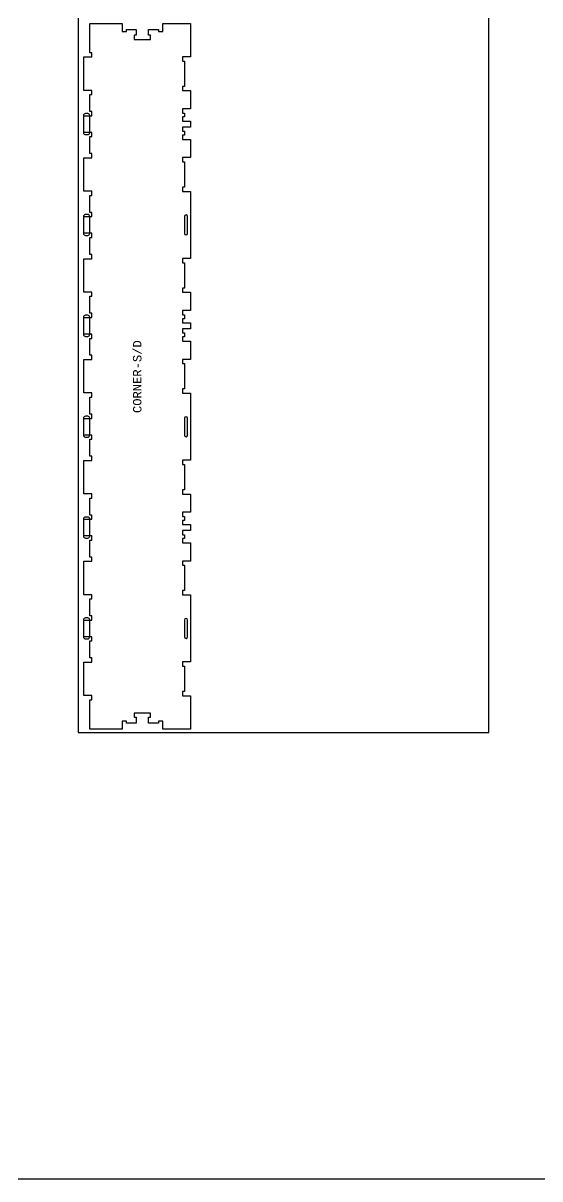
# Model space of a CAD drawing. Extents: x 0 to 12772, y 0 to 23683.
# Drawn here: x 2050 to 3587, y 0 to 3438 of the extents above; entities that cross this region are included whole.
import ezdxf

# ---------------------------------------------------------------- set-up
doc = ezdxf.new("R2010")
doc.units = 0
for name, color, linetype in [('0_SHEET_SPRUCEPLY_2440X122', 1, 'CONTINUOUS'), ('1_ANYTOOL_1MMDEEP_LABELS_S', 2, 'CONTINUOUS'), ('3_ANYTOOL_CUTTHROUGH_INSID', 4, 'CONTINUOUS'), ('4_ANYTOOL_CUTTHROUGH_OUTSI', 5, 'CONTINUOUS'), ('5_ANYTOOL_HALF_MILL_9MM_IN', 3, 'CONTINUOUS'), ('DONOTCUT', 7, 'CONTINUOUS')]:
    doc.layers.add(name, color=color, linetype=linetype)
doc.styles.add('MONOTXT_REGULAR', font='')
doc.styles.get('MONOTXT_REGULAR').set_extended_font_data('Monotxt')

msp = doc.modelspace()

# ---------------------------------------------------------------- linework, layer by layer
at = {"layer": '0_SHEET_SPRUCEPLY_2440X122'}
msp.add_lwpolyline([(2214.3, 1327.4), (3434.3, 1327.4), (3434.3, 3767.4), (2214.3, 3767.4)], close=True, dxfattribs=at)
at = {"layer": '3_ANYTOOL_CUTTHROUGH_INSID'}
for points in [[(2529.7, 2812.4, 1), (2539.2, 2812.4), (2539.2, 2862.4, 1), (2529.7, 2862.4)], [(2529.7, 2212.4, 1), (2539.2, 2212.4), (2539.2, 2262.4, 1), (2529.7, 2262.4)], [(2529.7, 1612.4, 1), (2539.2, 1612.4), (2539.2, 1662.4, 1), (2529.7, 1662.4)]]:
    msp.add_lwpolyline(points, format="xyb", close=True, dxfattribs=at)
at = {"layer": '4_ANYTOOL_CUTTHROUGH_OUTSI'}
msp.add_lwpolyline([(2386.7, 1355.7), (2357.2, 1355.7), (2357.2, 1361.7), (2344.7, 1361.7), (2344.7, 1337.7), (2248.2, 1337.7), (2248.2, 1425.2), (2254.2, 1425.2), (2254.2, 1437.7), (2230.2, 1437.7), (2230.2, 1537.2), (2254.2, 1537.2), (2254.2, 1549.7), (2248.2, 1549.7), (2248.2, 1600.2), (2254.2, 1600.2), (2254.2, 1612.7), (2230.2, 1612.7), (2230.2, 1662.2), (2254.2, 1662.2), (2254.2, 1674.7), (2248.2, 1674.7), (2248.2, 1725.2), (2254.2, 1725.2), (2254.2, 1737.7), (2230.2, 1737.7), (2230.2, 1837.2), (2254.2, 1837.2), (2254.2, 1849.7), (2248.2, 1849.7), (2248.2, 1900.2), (2254.2, 1900.2), (2254.2, 1912.7), (2230.2, 1912.7), (2230.2, 1962.2), (2254.2, 1962.2), (2254.2, 1974.7), (2248.2, 1974.7), (2248.2, 2025.2), (2254.2, 2025.2), (2254.2, 2037.7), (2230.2, 2037.7), (2230.2, 2137.2), (2254.2, 2137.2), (2254.2, 2149.7), (2248.2, 2149.7), (2248.2, 2200.2), (2254.2, 2200.2), (2254.2, 2212.7), (2230.2, 2212.7), (2230.2, 2262.2), (2254.2, 2262.2), (2254.2, 2274.7), (2248.2, 2274.7), (2248.2, 2325.2), (2254.2, 2325.2), (2254.2, 2337.7), (2230.2, 2337.7), (2230.2, 2437.2), (2254.2, 2437.2), (2254.2, 2449.7), (2248.2, 2449.7), (2248.2, 2500.2), (2254.2, 2500.2), (2254.2, 2512.7), (2230.2, 2512.7), (2230.2, 2562.2), (2254.2, 2562.2), (2254.2, 2574.7), (2248.2, 2574.7), (2248.2, 2625.2), (2254.2, 2625.2), (2254.2, 2637.7), (2230.2, 2637.7), (2230.2, 2737.2), (2254.2, 2737.2), (2254.2, 2749.7), (2248.2, 2749.7), (2248.2, 2800.2), (2254.2, 2800.2), (2254.2, 2812.7), (2230.2, 2812.7), (2230.2, 2862.2), (2254.2, 2862.2), (2254.2, 2874.7), (2248.2, 2874.7), (2248.2, 2925.2), (2254.2, 2925.2), (2254.2, 2937.7), (2230.2, 2937.7), (2230.2, 3037.2), (2254.2, 3037.2), (2254.2, 3049.7), (2248.2, 3049.7), (2248.2, 3100.2), (2254.2, 3100.2), (2254.2, 3112.7), (2230.2, 3112.7), (2230.2, 3162.2), (2254.2, 3162.2), (2254.2, 3174.7), (2248.2, 3174.7), (2248.2, 3225.2), (2254.2, 3225.2), (2254.2, 3237.7), (2230.2, 3237.7), (2230.2, 3337.2), (2254.2, 3337.2), (2254.2, 3349.7), (2248.2, 3349.7), (2248.2, 3437.2), (2344.7, 3437.2), (2344.7, 3413.2), (2357.2, 3413.2), (2357.2, 3419.2), (2386.7, 3419.2), (2386.7, 3401.7), (2380.7, 3401.7), (2380.7, 3389.2), (2429.2, 3389.2), (2429.2, 3401.7), (2423.2, 3401.7), (2423.2, 3419.2), (2452.7, 3419.2), (2452.7, 3413.2), (2465.2, 3413.2), (2465.2, 3437.2), (2547.7, 3437.2), (2547.7, 3337.7), (2523.7, 3337.7), (2523.7, 3325.2), (2529.7, 3325.2), (2529.7, 3249.7), (2523.7, 3249.7), (2523.7, 3237.2), (2547.7, 3237.2), (2547.7, 3182.7), (2523.7, 3182.7), (2523.7, 3170.2), (2529.7, 3170.2), (2529.7, 3158.7), (2523.7, 3158.7), (2523.7, 3146.2), (2547.7, 3146.2), (2547.7, 3128.7), (2523.7, 3128.7), (2523.7, 3116.2), (2529.7, 3116.2), (2529.7, 3104.7), (2523.7, 3104.7), (2523.7, 3092.2), (2547.7, 3092.2), (2547.7, 3037.7), (2523.7, 3037.7), (2523.7, 3025.2), (2529.7, 3025.2), (2529.7, 2949.7), (2523.7, 2949.7), (2523.7, 2937.2), (2547.7, 2937.2), (2547.7, 2737.7), (2523.7, 2737.7), (2523.7, 2725.2), (2529.7, 2725.2), (2529.7, 2649.7), (2523.7, 2649.7), (2523.7, 2637.2), (2547.7, 2637.2), (2547.7, 2582.7), (2523.7, 2582.7), (2523.7, 2570.2), (2529.7, 2570.2), (2529.7, 2558.7), (2523.7, 2558.7), (2523.7, 2546.2), (2547.7, 2546.2), (2547.7, 2528.7), (2523.7, 2528.7), (2523.7, 2516.2), (2529.7, 2516.2), (2529.7, 2504.7), (2523.7, 2504.7), (2523.7, 2492.2), (2547.7, 2492.2), (2547.7, 2437.7), (2523.7, 2437.7), (2523.7, 2425.2), (2529.7, 2425.2), (2529.7, 2349.7), (2523.7, 2349.7), (2523.7, 2337.2), (2547.7, 2337.2), (2547.7, 2137.7), (2523.7, 2137.7), (2523.7, 2125.2), (2529.7, 2125.2), (2529.7, 2049.7), (2523.7, 2049.7), (2523.7, 2037.2), (2547.7, 2037.2), (2547.7, 1982.7), (2523.7, 1982.7), (2523.7, 1970.2), (2529.7, 1970.2), (2529.7, 1958.7), (2523.7, 1958.7), (2523.7, 1946.2), (2547.7, 1946.2), (2547.7, 1928.7), (2523.7, 1928.7), (2523.7, 1916.2), (2529.7, 1916.2), (2529.7, 1904.7), (2523.7, 1904.7), (2523.7, 1892.2), (2547.7, 1892.2), (2547.7, 1837.7), (2523.7, 1837.7), (2523.7, 1825.2), (2529.7, 1825.2), (2529.7, 1749.7), (2523.7, 1749.7), (2523.7, 1737.2), (2547.7, 1737.2), (2547.7, 1537.7), (2523.7, 1537.7), (2523.7, 1525.2), (2529.7, 1525.2), (2529.7, 1449.7), (2523.7, 1449.7), (2523.7, 1437.2), (2547.7, 1437.2), (2547.7, 1337.7), (2465.2, 1337.7), (2465.2, 1361.7), (2452.7, 1361.7), (2452.7, 1355.7), (2423.2, 1355.7), (2423.2, 1373.2), (2429.2, 1373.2), (2429.2, 1385.7), (2380.7, 1385.7), (2380.7, 1373.2), (2386.7, 1373.2)], close=True, dxfattribs=at)
at = {"layer": '5_ANYTOOL_HALF_MILL_9MM_IN'}
for points in [[(2229.7, 3112.2, 0.414214), (2235.7, 3106.2), (2242.2, 3106.2, 0.414214), (2248.2, 3112.2), (2248.2, 3162.7, 0.414214), (2242.2, 3168.7), (2235.7, 3168.7, 0.414214), (2229.7, 3162.7)], [(2229.7, 2812.2, 0.414214), (2235.7, 2806.2), (2242.2, 2806.2, 0.414214), (2248.2, 2812.2), (2248.2, 2862.7, 0.414214), (2242.2, 2868.7), (2235.7, 2868.7, 0.414214), (2229.7, 2862.7)], [(2229.7, 2512.2, 0.414214), (2235.7, 2506.2), (2242.2, 2506.2, 0.414214), (2248.2, 2512.2), (2248.2, 2562.7, 0.414214), (2242.2, 2568.7), (2235.7, 2568.7, 0.414214), (2229.7, 2562.7)], [(2229.7, 2212.2, 0.414214), (2235.7, 2206.2), (2242.2, 2206.2, 0.414214), (2248.2, 2212.2), (2248.2, 2262.7, 0.414214), (2242.2, 2268.7), (2235.7, 2268.7, 0.414214), (2229.7, 2262.7)], [(2229.7, 1912.2, 0.414214), (2235.7, 1906.2), (2242.2, 1906.2, 0.414214), (2248.2, 1912.2), (2248.2, 1962.7, 0.414214), (2242.2, 1968.7), (2235.7, 1968.7, 0.414214), (2229.7, 1962.7)], [(2229.7, 1612.2, 0.414214), (2235.7, 1606.2), (2242.2, 1606.2, 0.414214), (2248.2, 1612.2), (2248.2, 1662.7, 0.414214), (2242.2, 1668.7), (2235.7, 1668.7, 0.414214), (2229.7, 1662.7)]]:
    msp.add_lwpolyline(points, format="xyb", close=True, dxfattribs=at)
at = {"layer": 'DONOTCUT'}
msp.add_lwpolyline([(0, 0), (7173.1, 0), (7173.1, 5593.4), (0, 5593.4)], close=True, dxfattribs=at)

# ---------------------------------------------------------------- texts
at = {"layer": '1_ANYTOOL_1MMDEEP_LABELS_S', "insert": (2389.6, 2386.3), "char_height": 25, "width": 537.027, "attachment_point": 5, "rotation": 90, "style": 'MONOTXT_REGULAR'}
msp.add_mtext('CORNER-S/D', dxfattribs=at)

doc.saveas('drawing.dxf')
